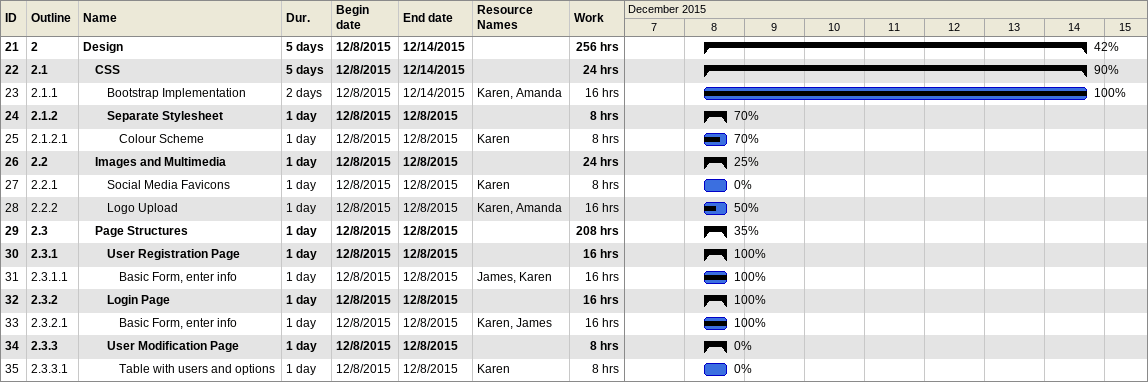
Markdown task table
| ID | WBS | Task | Duration | Start | Finish | Resources | % complete | Work (h) |
|---|---|---|---|---|---|---|---|---|
| 21 | 2 | **Design** | 5d | 2015-12-08 | 2015-12-14 |  | 42 | 256 |
| 22 | 2.1 | **CSS** | 5d | 2015-12-08 | 2015-12-14 |  | 90 | 24 |
| 23 | 2.1.1 | Bootstrap Implementation | 2d | 2015-12-08 | 2015-12-14 | Karen, Amanda | 100 | 16 |
| 24 | 2.1.2 | **Separate Stylesheet** | 1d | 2015-12-08 | 2015-12-08 |  | 70 | 8 |
| 25 | 2.1.2.1 | Colour Scheme | 1d | 2015-12-08 | 2015-12-08 | Karen | 70 | 8 |
| 26 | 2.2 | **Images and Multimedia** | 1d | 2015-12-08 | 2015-12-08 |  | 25 | 24 |
| 27 | 2.2.1 | Social Media Favicons | 1d | 2015-12-08 | 2015-12-08 | Karen | 0 | 8 |
| 28 | 2.2.2 | Logo Upload | 1d | 2015-12-08 | 2015-12-08 | Karen, Amanda | 50 | 16 |
| 29 | 2.3 | **Page Structures** | 1d | 2015-12-08 | 2015-12-08 |  | 35 | 208 |
| 30 | 2.3.1 | **User Registration Page** | 1d | 2015-12-08 | 2015-12-08 |  | 100 | 16 |
| 31 | 2.3.1.1 | Basic Form, enter info | 1d | 2015-12-08 | 2015-12-08 | James, Karen | 100 | 16 |
| 32 | 2.3.2 | **Login Page** | 1d | 2015-12-08 | 2015-12-08 |  | 100 | 16 |
| 33 | 2.3.2.1 | Basic Form, enter info | 1d | 2015-12-08 | 2015-12-08 | Karen, James | 100 | 16 |
| 34 | 2.3.3 | **User Modification Page** | 1d | 2015-12-08 | 2015-12-08 |  | 0 | 8 |
| 35 | 2.3.3.1 | Table with users and options | 1d | 2015-12-08 | 2015-12-08 | Karen | 0 | 8 |
